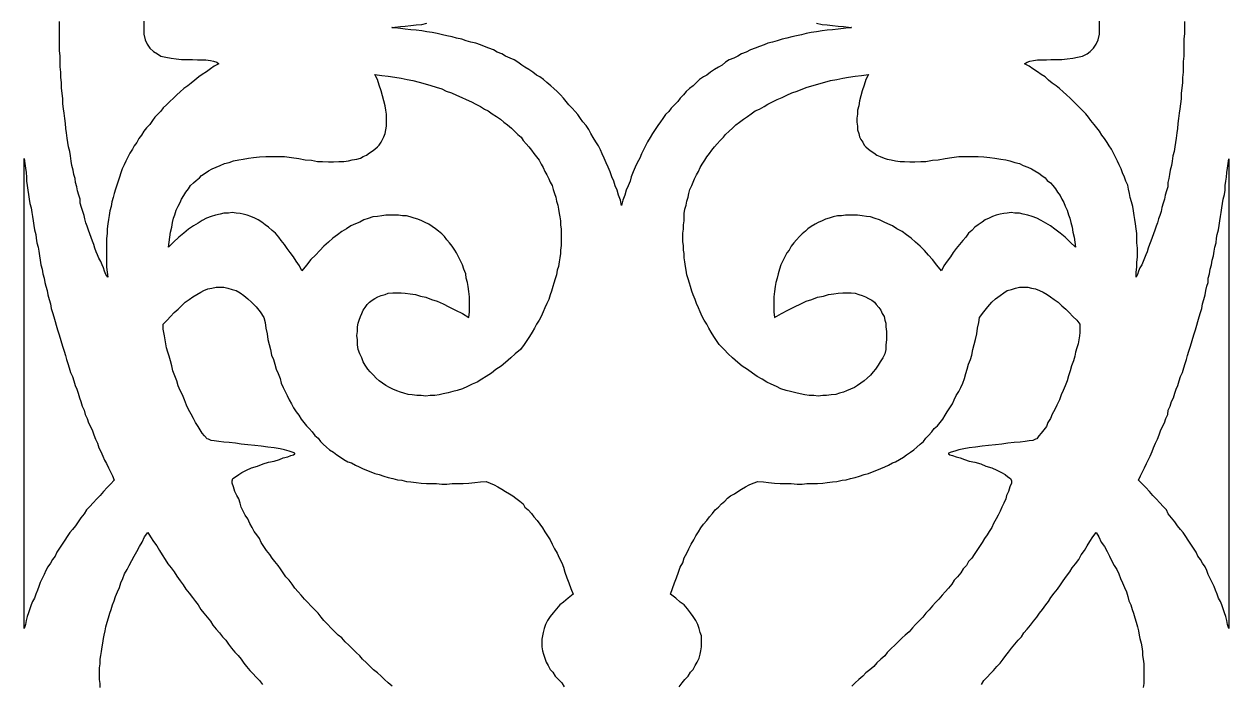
# Model space of a CAD drawing. Extents: x -372 to 372, y -358 to 358.
# Drawn here: x 242.8 to 312.5, y -39 to -0.9 of the extents above; entities that cross this region are included whole.
import ezdxf

# ---------------------------------------------------------------- set-up
doc = ezdxf.new("R2010")
doc.units = 0
doc.layers.add('LAYER_1', color=18, linetype='CONTINUOUS')

msp = doc.modelspace()

# ---------------------------------------------------------------- linework, layer by layer
at = {"layer": 'LAYER_1'}
for points in [[(249.76, -0.713), (249.76, -1.07), (249.76, -1.092), (249.76, -1.114), (249.76, -1.471), (249.835, -1.795), (249.947, -2.055), (250.096, -2.282), (250.319, -2.476), (250.543, -2.606), (250.729, -2.736), (251.027, -2.801), (251.325, -2.866), (251.623, -2.898), (251.922, -2.931), (252.555, -2.931), (252.853, -2.963), (253.338, -2.963), (253.598, -2.995), (253.785, -3.028), (253.971, -3.093), (254.083, -3.19), (253.822, -3.32), (253.598, -3.482), (253.375, -3.644), (253.114, -3.806), (252.928, -3.936), (252.704, -4.131), (252.481, -4.293), (252.294, -4.455), (252.071, -4.617), (251.847, -4.812), (251.661, -4.974), (251.474, -5.168), (251.251, -5.363), (251.065, -5.558), (250.878, -5.72), (250.729, -5.914), (250.58, -6.077), (250.394, -6.271), (250.245, -6.466), (250.096, -6.693), (249.909, -6.887), (249.76, -7.082), (249.611, -7.309), (249.462, -7.504), (249.35, -7.731), (249.201, -7.925), (249.09, -8.12), (248.941, -8.347), (248.829, -8.574), (248.717, -8.801), (248.605, -9.028), (248.493, -9.255), (248.419, -9.482), (248.344, -9.741), (248.27, -9.968), (248.195, -10.195), (248.121, -10.422), (248.046, -10.682), (247.972, -10.909), (247.897, -11.168), (247.86, -11.428), (247.785, -11.687), (247.748, -11.947), (247.711, -12.174), (247.674, -12.433), (247.636, -12.725), (247.636, -12.985), (247.599, -13.277), (247.599, -13.536), (247.599, -13.828), (247.599, -14.087), (247.599, -14.347), (247.599, -14.639), (247.599, -14.931), (247.636, -15.223), (247.674, -15.514), (247.562, -15.352), (247.487, -15.158), (247.413, -14.963), (247.338, -14.801), (247.264, -14.606), (247.152, -14.412), (247.077, -14.217), (247.003, -14.055), (246.928, -13.828), (246.854, -13.633), (246.779, -13.439), (246.705, -13.212), (246.63, -13.017), (246.556, -12.79), (246.481, -12.563), (246.407, -12.368), (246.332, -12.141), (246.295, -11.947), (246.22, -11.72), (246.146, -11.493), (246.071, -11.233), (246.071, -11.006), (245.997, -10.779), (245.922, -10.52), (245.885, -10.293), (245.81, -10.033), (245.773, -9.806), (245.699, -9.579), (245.661, -9.32), (245.587, -9.06), (245.55, -8.801), (245.512, -8.509), (245.475, -8.25), (245.401, -7.99), (245.363, -7.731), (245.326, -7.471), (245.289, -7.179), (245.252, -6.92), (245.214, -6.628), (245.177, -6.336), (245.14, -6.044), (245.102, -5.785), (245.065, -5.493), (245.065, -5.201), (245.028, -4.877), (244.991, -4.585), (244.991, -4.26), (244.953, -3.968), (244.953, -3.676), (244.916, -3.352), (244.916, -3.06), (244.916, -2.736), (244.879, -2.412), (244.879, -2.087), (244.879, -1.763), (244.879, -1.439), (244.879, -1.114), (244.879, -1.092), (244.879, -1.07), (244.879, -0.745)], [(288.626, -0.843), (288.961, -0.907), (289.259, -0.94), (289.557, -0.972), (289.893, -1.005), (290.191, -1.037), (290.489, -1.07), (290.657, -1.086), (290.645, -1.088), (290.657, -1.09), (290.65, -1.092), (290.657, -1.093), (290.645, -1.095), (290.657, -1.097), (290.489, -1.114), (290.191, -1.147), (289.893, -1.179), (289.557, -1.212), (289.259, -1.244), (288.961, -1.276), (288.626, -1.341), (288.328, -1.374), (288.03, -1.439), (287.769, -1.504), (287.471, -1.568), (287.21, -1.633), (286.912, -1.698), (286.651, -1.763), (286.353, -1.86), (286.092, -1.925), (285.831, -1.99), (285.607, -2.087), (285.347, -2.185), (285.086, -2.282), (284.825, -2.379), (284.564, -2.509), (284.303, -2.606), (284.08, -2.736), (283.856, -2.866), (283.595, -2.963), (283.372, -3.093), (283.185, -3.255), (282.962, -3.385), (282.738, -3.514), (282.515, -3.676), (282.291, -3.839), (282.105, -3.936), (281.881, -4.098), (281.695, -4.26), (281.508, -4.455), (281.285, -4.617), (281.099, -4.779), (280.95, -4.974), (280.763, -5.168), (280.614, -5.363), (280.428, -5.558), (280.242, -5.752), (280.092, -5.947), (279.906, -6.109), (279.757, -6.336), (279.608, -6.531), (279.459, -6.758), (279.31, -6.985), (279.161, -7.212), (279.012, -7.439), (278.863, -7.698), (278.751, -7.925), (278.639, -8.152), (278.527, -8.379), (278.416, -8.639), (278.267, -8.898), (278.155, -9.158), (278.043, -9.417), (277.931, -9.709), (277.857, -9.968), (277.745, -10.228), (277.633, -10.487), (277.559, -10.779), (277.447, -11.071), (277.372, -11.363), (277.298, -11.071), (277.186, -10.779), (277.111, -10.487), (277, -10.228), (276.925, -9.968), (276.813, -9.709), (276.702, -9.417), (276.59, -9.158), (276.478, -8.898), (276.366, -8.639), (276.254, -8.379), (276.143, -8.152), (276.031, -7.925), (275.882, -7.698), (275.733, -7.439), (275.584, -7.212), (275.472, -6.985), (275.323, -6.758), (275.136, -6.531), (274.987, -6.336), (274.838, -6.109), (274.689, -5.947), (274.503, -5.752), (274.317, -5.558), (274.168, -5.363), (274.019, -5.168), (273.832, -4.974), (273.646, -4.779), (273.46, -4.617), (273.273, -4.455), (273.05, -4.26), (272.863, -4.098), (272.64, -3.936), (272.454, -3.839), (272.23, -3.676), (272.006, -3.514), (271.783, -3.385), (271.596, -3.255), (271.373, -3.093), (271.149, -2.963), (270.926, -2.866), (270.665, -2.736), (270.441, -2.606), (270.18, -2.509), (269.957, -2.379), (269.696, -2.282), (269.435, -2.185), (269.212, -2.087), (268.951, -1.99), (268.653, -1.925), (268.392, -1.86), (268.131, -1.763), (267.833, -1.698), (267.572, -1.633), (267.274, -1.568), (267.013, -1.504), (266.715, -1.439), (266.417, -1.374), (266.119, -1.341), (265.821, -1.276), (265.485, -1.244), (265.187, -1.212), (264.852, -1.179), (264.591, -1.147), (264.256, -1.114), (264.088, -1.097), (264.1, -1.095), (264.088, -1.093), (264.094, -1.092), (264.088, -1.09), (264.1, -1.088), (264.088, -1.086), (264.256, -1.07), (264.591, -1.037), (264.852, -1.005), (265.187, -0.972), (265.485, -0.94), (265.821, -0.907), (266.119, -0.843)], [(309.903, -0.745), (309.903, -1.07), (309.903, -1.092), (309.903, -1.114), (309.903, -1.439), (309.866, -1.763), (309.866, -2.055), (309.866, -2.412), (309.866, -2.736), (309.828, -3.06), (309.828, -3.352), (309.828, -3.676), (309.791, -3.968), (309.791, -4.26), (309.754, -4.585), (309.717, -4.877), (309.717, -5.201), (309.679, -5.493), (309.642, -5.785), (309.605, -6.044), (309.568, -6.336), (309.53, -6.628), (309.493, -6.92), (309.456, -7.179), (309.418, -7.471), (309.381, -7.731), (309.344, -7.99), (309.307, -8.25), (309.232, -8.509), (309.195, -8.801), (309.158, -9.06), (309.083, -9.32), (309.046, -9.579), (309.009, -9.806), (308.934, -10.033), (308.934, -10.293), (308.86, -10.52), (308.785, -10.779), (308.748, -11.006), (308.673, -11.233), (308.599, -11.493), (308.561, -11.72), (308.487, -11.947), (308.412, -12.141), (308.338, -12.368), (308.263, -12.563), (308.189, -12.79), (308.114, -13.017), (308.04, -13.212), (307.965, -13.439), (307.891, -13.633), (307.816, -13.828), (307.742, -14.055), (307.667, -14.217), (307.593, -14.412), (307.518, -14.606), (307.444, -14.801), (307.332, -14.963), (307.257, -15.158), (307.183, -15.352), (307.108, -15.514), (307.108, -15.223), (307.145, -14.931), (307.145, -14.639), (307.183, -14.347), (307.183, -14.087), (307.183, -13.828), (307.145, -13.536), (307.145, -13.277), (307.145, -12.985), (307.108, -12.725), (307.071, -12.433), (307.034, -12.174), (306.996, -11.947), (306.959, -11.687), (306.922, -11.428), (306.847, -11.168), (306.773, -10.909), (306.736, -10.682), (306.661, -10.422), (306.624, -10.195), (306.512, -9.968), (306.437, -9.741), (306.326, -9.482), (306.251, -9.255), (306.139, -9.028), (306.028, -8.801), (305.916, -8.574), (305.804, -8.347), (305.692, -8.12), (305.543, -7.925), (305.431, -7.731), (305.282, -7.504), (305.133, -7.309), (304.984, -7.082), (304.835, -6.887), (304.686, -6.693), (304.5, -6.466), (304.351, -6.271), (304.202, -6.077), (304.053, -5.914), (303.866, -5.72), (303.68, -5.558), (303.494, -5.363), (303.307, -5.168), (303.084, -4.974), (302.897, -4.812), (302.674, -4.617), (302.488, -4.455), (302.264, -4.293), (302.04, -4.131), (301.854, -3.936), (301.631, -3.806), (301.407, -3.644), (301.146, -3.482), (300.923, -3.32), (300.662, -3.19), (300.811, -3.093), (300.96, -3.028), (301.183, -2.995), (301.407, -2.963), (301.929, -2.963), (302.189, -2.931), (302.823, -2.931), (303.121, -2.898), (303.456, -2.866), (303.717, -2.801), (304.015, -2.736), (304.276, -2.606), (304.463, -2.476), (304.649, -2.282), (304.798, -2.055), (304.91, -1.795), (304.984, -1.471), (304.984, -1.114), (304.984, -1.092), (304.984, -1.07), (304.984, -0.713)], [(264.107, -39.147), (263.883, -38.952), (263.659, -38.758), (263.473, -38.563), (263.25, -38.369), (263.026, -38.206), (262.84, -38.012), (262.616, -37.785), (262.393, -37.59), (262.243, -37.396), (262.02, -37.201), (261.796, -36.974), (261.61, -36.779), (261.386, -36.585), (261.2, -36.358), (260.977, -36.196), (260.79, -36.001), (260.567, -35.774), (260.38, -35.579), (260.157, -35.352), (260.008, -35.158), (259.821, -34.931), (259.635, -34.736), (259.411, -34.509), (259.225, -34.315), (259.039, -34.12), (258.853, -33.893), (258.666, -33.698), (258.48, -33.471), (258.331, -33.244), (258.145, -33.017), (257.958, -32.823), (257.809, -32.596), (257.66, -32.369), (257.511, -32.174), (257.325, -31.947), (257.176, -31.752), (257.027, -31.525), (256.84, -31.298), (256.691, -31.071), (256.542, -30.844), (256.43, -30.617), (256.281, -30.39), (256.132, -30.196), (256.021, -29.969), (255.871, -29.742), (255.76, -29.482), (255.611, -29.255), (255.499, -29.028), (255.387, -28.801), (255.313, -28.574), (255.238, -28.315), (255.126, -28.12), (255.014, -27.893), (254.94, -27.633), (254.865, -27.406), (254.865, -27.277), (254.903, -27.147), (255.052, -27.05), (255.238, -26.92), (255.424, -26.79), (255.685, -26.66), (255.983, -26.531), (256.319, -26.433), (256.654, -26.304), (256.952, -26.206), (257.287, -26.142), (257.586, -26.044), (257.809, -25.947), (258.07, -25.882), (258.256, -25.817), (258.405, -25.785), (258.48, -25.72), (258.48, -25.687), (258.331, -25.623), (258.145, -25.558), (257.884, -25.493), (257.623, -25.428), (257.287, -25.363), (256.915, -25.331), (256.542, -25.266), (256.17, -25.233), (255.76, -25.201), (255.387, -25.169), (255.052, -25.104), (254.679, -25.071), (254.381, -25.039), (254.083, -25.006), (253.822, -24.974), (253.636, -24.942), (253.487, -24.877), (253.412, -24.844), (253.263, -24.682), (253.114, -24.52), (253.002, -24.325), (252.89, -24.131), (252.741, -23.904), (252.63, -23.677), (252.481, -23.417), (252.331, -23.158), (252.22, -22.898), (252.108, -22.606), (251.996, -22.314), (251.847, -22.055), (251.735, -21.796), (251.661, -21.504), (251.549, -21.212), (251.437, -20.92), (251.363, -20.628), (251.288, -20.336), (251.214, -20.077), (251.139, -19.85), (251.065, -19.59), (251.027, -19.363), (250.99, -19.136), (250.953, -18.909), (250.915, -18.714), (250.878, -18.52), (250.878, -18.358), (250.878, -18.228), (251.102, -18.001), (251.288, -17.774), (251.512, -17.547), (251.735, -17.352), (251.922, -17.158), (252.145, -16.963), (252.369, -16.801), (252.592, -16.639), (252.816, -16.509), (253.039, -16.379), (253.226, -16.282), (253.449, -16.185), (253.673, -16.152), (253.934, -16.087), (254.381, -16.087), (254.605, -16.152), (254.865, -16.217), (255.089, -16.282), (255.313, -16.412), (255.536, -16.574), (255.76, -16.768), (255.983, -16.963), (256.244, -17.223), (256.468, -17.514), (256.691, -17.839), (256.766, -18.131), (256.803, -18.455), (256.878, -18.779), (256.915, -19.104), (256.989, -19.396), (257.064, -19.687), (257.138, -20.012), (257.25, -20.271), (257.325, -20.531), (257.399, -20.823), (257.511, -21.082), (257.623, -21.374), (257.697, -21.633), (257.809, -21.893), (257.921, -22.12), (258.033, -22.347), (258.145, -22.606), (258.294, -22.833), (258.405, -23.06), (258.554, -23.287), (258.703, -23.482), (258.853, -23.709), (259.002, -23.904), (259.151, -24.098), (259.3, -24.26), (259.486, -24.455), (259.635, -24.65), (259.821, -24.812), (259.97, -25.006), (260.119, -25.169), (260.306, -25.331), (260.492, -25.493), (260.716, -25.623), (260.902, -25.785), (261.126, -25.915), (261.312, -26.044), (261.535, -26.174), (261.759, -26.239), (261.983, -26.369), (262.206, -26.466), (262.393, -26.563), (262.616, -26.66), (262.877, -26.758), (263.101, -26.855), (263.361, -26.92), (263.622, -27.017), (263.883, -27.082), (264.144, -27.147), (264.405, -27.212), (264.666, -27.244), (264.926, -27.309), (265.187, -27.342), (265.485, -27.374), (265.783, -27.406), (266.082, -27.439), (266.678, -27.439), (266.976, -27.471), (267.274, -27.471), (267.572, -27.439), (268.206, -27.439), (268.541, -27.406), (268.876, -27.374), (269.212, -27.342), (269.547, -27.309), (269.771, -27.406), (269.994, -27.504), (270.218, -27.633), (270.441, -27.763), (270.665, -27.893), (270.888, -28.023), (271.075, -28.152), (271.261, -28.282), (271.485, -28.444), (271.671, -28.606), (271.783, -28.801), (271.969, -28.963), (272.155, -29.158), (272.304, -29.352), (272.491, -29.579), (272.64, -29.774), (272.789, -30.001), (272.938, -30.228), (273.087, -30.455), (273.236, -30.682), (273.348, -30.942), (273.497, -31.201), (273.646, -31.46), (273.758, -31.72), (273.907, -32.012), (274.019, -32.271), (274.093, -32.563), (274.205, -32.888), (274.317, -33.179), (274.428, -33.504), (274.578, -33.828), (274.279, -34.055), (274.019, -34.282), (273.795, -34.444), (273.609, -34.671), (273.422, -34.898), (273.236, -35.125), (273.087, -35.352), (272.975, -35.579), (272.901, -35.806), (272.826, -36.033), (272.789, -36.228), (272.752, -36.423), (272.752, -36.65), (272.752, -36.877), (272.789, -37.104), (272.863, -37.298), (272.938, -37.525), (273.012, -37.752), (273.124, -37.947), (273.236, -38.174), (273.385, -38.336), (273.534, -38.563), (273.72, -38.758), (273.907, -38.952), (274.056, -39.179)], [(280.689, -39.179), (280.875, -38.952), (281.024, -38.758), (281.21, -38.563), (281.359, -38.336), (281.508, -38.174), (281.62, -37.947), (281.732, -37.752), (281.844, -37.525), (281.918, -37.298), (281.956, -37.104), (281.993, -36.877), (281.993, -36.65), (281.993, -36.423), (281.993, -36.228), (281.918, -36.033), (281.844, -35.806), (281.769, -35.579), (281.658, -35.352), (281.508, -35.125), (281.359, -34.898), (281.173, -34.671), (280.987, -34.444), (280.763, -34.282), (280.502, -34.055), (280.204, -33.828), (280.316, -33.504), (280.428, -33.179), (280.54, -32.888), (280.651, -32.563), (280.763, -32.271), (280.912, -32.012), (280.987, -31.72), (281.136, -31.46), (281.248, -31.201), (281.397, -30.942), (281.546, -30.682), (281.658, -30.455), (281.807, -30.228), (281.956, -30.001), (282.105, -29.774), (282.291, -29.579), (282.44, -29.352), (282.626, -29.158), (282.775, -28.963), (282.962, -28.801), (283.148, -28.606), (283.334, -28.444), (283.483, -28.282), (283.67, -28.152), (283.893, -28.023), (284.08, -27.893), (284.303, -27.763), (284.527, -27.633), (284.75, -27.504), (284.974, -27.406), (285.235, -27.309), (285.57, -27.342), (285.868, -27.374), (286.204, -27.406), (286.539, -27.439), (287.172, -27.439), (287.508, -27.471), (287.806, -27.471), (288.067, -27.439), (288.7, -27.439), (288.998, -27.406), (289.259, -27.374), (289.557, -27.342), (289.818, -27.309), (290.116, -27.244), (290.34, -27.212), (290.601, -27.147), (290.861, -27.082), (291.122, -27.017), (291.383, -26.92), (291.644, -26.855), (291.868, -26.758), (292.128, -26.66), (292.352, -26.563), (292.576, -26.466), (292.799, -26.369), (293.023, -26.239), (293.209, -26.174), (293.433, -26.044), (293.656, -25.915), (293.843, -25.785), (294.066, -25.623), (294.252, -25.493), (294.439, -25.331), (294.625, -25.169), (294.811, -25.006), (294.96, -24.812), (295.109, -24.65), (295.296, -24.455), (295.445, -24.26), (295.631, -24.098), (295.78, -23.904), (295.929, -23.709), (296.078, -23.482), (296.19, -23.287), (296.339, -23.06), (296.488, -22.833), (296.6, -22.606), (296.712, -22.347), (296.861, -22.12), (296.973, -21.893), (297.084, -21.633), (297.196, -21.374), (297.271, -21.082), (297.345, -20.823), (297.42, -20.531), (297.532, -20.271), (297.606, -20.012), (297.681, -19.687), (297.755, -19.396), (297.83, -19.104), (297.904, -18.779), (297.941, -18.455), (298.016, -18.131), (298.053, -17.839), (298.314, -17.514), (298.538, -17.223), (298.761, -16.963), (298.985, -16.768), (299.246, -16.574), (299.469, -16.412), (299.656, -16.282), (299.916, -16.217), (300.14, -16.152), (300.364, -16.087), (300.848, -16.087), (301.072, -16.152), (301.295, -16.185), (301.519, -16.282), (301.742, -16.379), (301.966, -16.509), (302.152, -16.639), (302.376, -16.801), (302.599, -16.963), (302.823, -17.158), (303.047, -17.352), (303.233, -17.547), (303.456, -17.774), (303.68, -18.001), (303.866, -18.228), (303.866, -18.358), (303.866, -18.52), (303.866, -18.714), (303.829, -18.909), (303.792, -19.136), (303.755, -19.363), (303.68, -19.59), (303.605, -19.85), (303.568, -20.077), (303.494, -20.336), (303.382, -20.628), (303.307, -20.92), (303.196, -21.212), (303.121, -21.504), (303.009, -21.796), (302.897, -22.055), (302.786, -22.314), (302.674, -22.606), (302.525, -22.898), (302.413, -23.158), (302.264, -23.417), (302.152, -23.677), (302.003, -23.904), (301.929, -24.131), (301.78, -24.325), (301.631, -24.52), (301.481, -24.682), (301.37, -24.844), (301.295, -24.877), (301.146, -24.942), (300.923, -24.974), (300.699, -25.006), (300.401, -25.039), (300.065, -25.071), (299.693, -25.104), (299.357, -25.169), (298.985, -25.201), (298.575, -25.233), (298.202, -25.266), (297.83, -25.331), (297.457, -25.363), (297.159, -25.428), (296.861, -25.493), (296.637, -25.558), (296.414, -25.623), (296.265, -25.687), (296.265, -25.72), (296.339, -25.785), (296.488, -25.817), (296.712, -25.882), (296.935, -25.947), (297.196, -26.044), (297.457, -26.142), (297.792, -26.206), (298.128, -26.304), (298.426, -26.433), (298.761, -26.531), (299.059, -26.66), (299.32, -26.79), (299.544, -26.92), (299.693, -27.05), (299.842, -27.147), (299.916, -27.277), (299.916, -27.406), (299.805, -27.633), (299.73, -27.893), (299.618, -28.12), (299.581, -28.315), (299.469, -28.574), (299.357, -28.801), (299.246, -29.028), (299.134, -29.255), (299.022, -29.482), (298.873, -29.742), (298.761, -29.969), (298.612, -30.196), (298.5, -30.39), (298.351, -30.617), (298.202, -30.844), (298.053, -31.071), (297.904, -31.298), (297.755, -31.525), (297.606, -31.752), (297.42, -31.947), (297.308, -32.174), (297.122, -32.369), (296.973, -32.596), (296.786, -32.823), (296.6, -33.017), (296.451, -33.244), (296.265, -33.471), (296.078, -33.698), (295.892, -33.893), (295.706, -34.12), (295.519, -34.315), (295.333, -34.509), (295.147, -34.736), (294.96, -34.931), (294.774, -35.158), (294.588, -35.352), (294.364, -35.579), (294.178, -35.774), (293.992, -36.001), (293.768, -36.196), (293.582, -36.358), (293.358, -36.585), (293.172, -36.779), (292.948, -36.974), (292.725, -37.201), (292.576, -37.396), (292.352, -37.59), (292.128, -37.785), (291.942, -38.012), (291.719, -38.206), (291.495, -38.369), (291.309, -38.563), (291.085, -38.758), (290.861, -38.952), (290.675, -39.147)], [(247.226, -39.212), (247.226, -38.985), (247.189, -38.758), (247.189, -38.531), (247.189, -38.304), (247.189, -38.077), (247.226, -37.85), (247.226, -37.59), (247.264, -37.363), (247.301, -37.136), (247.338, -36.877), (247.376, -36.65), (247.413, -36.39), (247.45, -36.196), (247.525, -35.936), (247.562, -35.709), (247.636, -35.45), (247.711, -35.19), (247.785, -34.931), (247.86, -34.704), (247.934, -34.444), (248.046, -34.217), (248.121, -33.958), (248.233, -33.698), (248.344, -33.439), (248.419, -33.179), (248.531, -32.92), (248.642, -32.66), (248.792, -32.401), (248.903, -32.174), (249.052, -31.882), (249.201, -31.623), (249.35, -31.363), (249.5, -31.071), (249.649, -30.812), (249.798, -30.52), (249.984, -30.26), (250.133, -30.52), (250.319, -30.779), (250.506, -31.039), (250.655, -31.298), (250.804, -31.558), (250.99, -31.817), (251.139, -32.077), (251.325, -32.304), (251.512, -32.531), (251.661, -32.79), (251.847, -33.05), (252.033, -33.277), (252.182, -33.536), (252.369, -33.763), (252.555, -34.023), (252.741, -34.25), (252.89, -34.444), (253.039, -34.704), (253.226, -34.931), (253.412, -35.158), (253.598, -35.385), (253.747, -35.612), (253.934, -35.839), (254.12, -36.066), (254.306, -36.293), (254.493, -36.488), (254.642, -36.715), (254.828, -36.942), (255.014, -37.169), (255.201, -37.363), (255.387, -37.59), (255.536, -37.817), (255.685, -38.012), (255.871, -38.239), (256.058, -38.401), (256.244, -38.628), (256.43, -38.823), (256.617, -39.05)], [(298.165, -39.05), (298.314, -38.823), (298.5, -38.628), (298.687, -38.401), (298.873, -38.239), (299.059, -38.012), (299.246, -37.817), (299.432, -37.59), (299.581, -37.363), (299.73, -37.169), (299.916, -36.942), (300.103, -36.715), (300.289, -36.488), (300.475, -36.293), (300.624, -36.066), (300.811, -35.839), (300.997, -35.612), (301.183, -35.385), (301.37, -35.158), (301.519, -34.931), (301.705, -34.704), (301.891, -34.444), (302.04, -34.25), (302.189, -34.023), (302.376, -33.763), (302.562, -33.536), (302.748, -33.277), (302.897, -33.05), (303.084, -32.79), (303.27, -32.531), (303.419, -32.304), (303.605, -32.077), (303.792, -31.817), (303.941, -31.558), (304.127, -31.298), (304.276, -31.039), (304.425, -30.779), (304.612, -30.52), (304.798, -30.26), (304.947, -30.52), (305.096, -30.812), (305.282, -31.071), (305.431, -31.363), (305.58, -31.623), (305.692, -31.882), (305.841, -32.174), (305.99, -32.401), (306.102, -32.66), (306.214, -32.92), (306.326, -33.179), (306.437, -33.439), (306.549, -33.698), (306.624, -33.958), (306.698, -34.217), (306.81, -34.444), (306.885, -34.704), (306.959, -34.931), (307.034, -35.19), (307.108, -35.45), (307.183, -35.709), (307.257, -35.936), (307.295, -36.196), (307.332, -36.39), (307.406, -36.65), (307.444, -36.877), (307.481, -37.136), (307.481, -37.363), (307.518, -37.59), (307.555, -37.85), (307.555, -38.077), (307.555, -38.304), (307.555, -38.531), (307.555, -38.758), (307.555, -38.985), (307.518, -39.212)]]:
    msp.add_lwpolyline(points, dxfattribs=at)
for points in [[(263.51, -3.86), (263.883, -3.893), (264.256, -3.958), (264.628, -4.022), (264.964, -4.087), (265.299, -4.152), (265.672, -4.249), (266.007, -4.347), (266.342, -4.444), (266.641, -4.541), (266.976, -4.639), (267.237, -4.768), (267.535, -4.866), (267.833, -4.995), (268.131, -5.125), (268.392, -5.255), (268.69, -5.385), (268.951, -5.514), (269.212, -5.644), (269.435, -5.806), (269.659, -5.904), (269.882, -6.066), (270.143, -6.228), (270.367, -6.39), (270.553, -6.552), (270.777, -6.714), (271, -6.909), (271.187, -7.071), (271.373, -7.266), (271.559, -7.428), (271.671, -7.622), (271.857, -7.817), (272.006, -7.979), (272.155, -8.174), (272.304, -8.368), (272.454, -8.563), (272.603, -8.758), (272.714, -8.985), (272.826, -9.179), (272.938, -9.406), (273.05, -9.601), (273.162, -9.828), (273.236, -10.023), (273.348, -10.217), (273.422, -10.444), (273.497, -10.671), (273.571, -10.898), (273.609, -11.125), (273.683, -11.352), (273.72, -11.579), (273.758, -11.839), (273.795, -12.033), (273.832, -12.26), (273.832, -12.487), (273.87, -12.747), (273.87, -12.974), (273.87, -13.201), (273.87, -13.46), (273.87, -13.687), (273.832, -13.947), (273.832, -14.141), (273.795, -14.401), (273.758, -14.628), (273.72, -14.887), (273.646, -15.114), (273.609, -15.374), (273.534, -15.601), (273.46, -15.86), (273.385, -16.055), (273.311, -16.314), (273.236, -16.541), (273.162, -16.801), (273.05, -17.028), (272.938, -17.287), (272.826, -17.514), (272.714, -17.774), (272.603, -18.001), (272.454, -18.228), (272.342, -18.455), (272.193, -18.682), (272.044, -18.941), (271.895, -19.169), (271.746, -19.396), (271.522, -19.687), (271.224, -19.947), (270.963, -20.174), (270.665, -20.433), (270.404, -20.66), (270.106, -20.855), (269.845, -21.05), (269.547, -21.244), (269.286, -21.406), (269.025, -21.569), (268.727, -21.698), (268.466, -21.828), (268.168, -21.958), (267.87, -22.055), (267.609, -22.12), (267.349, -22.185), (267.05, -22.25), (266.827, -22.314), (266.566, -22.347), (266.305, -22.347), (266.044, -22.379), (265.783, -22.347), (265.523, -22.347), (265.262, -22.314), (265.038, -22.282), (264.777, -22.217), (264.591, -22.152), (264.367, -22.087), (264.144, -21.99), (263.958, -21.893), (263.734, -21.763), (263.548, -21.633), (263.361, -21.504), (263.175, -21.342), (263.026, -21.179), (262.84, -20.985), (262.691, -20.823), (262.542, -20.596), (262.43, -20.401), (262.355, -20.174), (262.243, -19.947), (262.132, -19.687), (262.094, -19.428), (262.094, -19.136), (262.057, -18.877), (262.094, -18.65), (262.094, -18.39), (262.132, -18.163), (262.206, -18.001), (262.281, -17.774), (262.355, -17.612), (262.43, -17.417), (262.542, -17.255), (262.653, -17.093), (262.802, -16.963), (262.951, -16.833), (263.101, -16.736), (263.287, -16.639), (263.473, -16.574), (263.697, -16.509), (263.883, -16.444), (264.144, -16.412), (264.628, -16.412), (264.852, -16.444), (265.15, -16.477), (265.448, -16.509), (265.746, -16.606), (266.044, -16.671), (266.38, -16.801), (266.715, -16.898), (267.05, -17.06), (267.386, -17.223), (267.758, -17.417), (268.168, -17.612), (268.541, -17.839), (268.578, -17.514), (268.578, -17.223), (268.578, -16.931), (268.578, -16.639), (268.541, -16.347), (268.504, -16.055), (268.466, -15.828), (268.392, -15.568), (268.355, -15.309), (268.243, -15.05), (268.168, -14.79), (268.057, -14.563), (267.945, -14.336), (267.833, -14.109), (267.721, -13.947), (267.572, -13.72), (267.423, -13.525), (267.274, -13.363), (267.125, -13.168), (266.976, -13.006), (266.79, -12.844), (266.603, -12.714), (266.417, -12.585), (266.231, -12.455), (266.007, -12.358), (265.821, -12.26), (265.597, -12.163), (265.374, -12.098), (265.15, -12.033), (264.926, -11.968), (264.703, -11.968), (264.479, -11.936), (263.734, -11.936), (263.51, -11.968), (263.25, -12.001), (262.989, -12.033), (262.728, -12.131), (262.467, -12.195), (262.243, -12.325), (261.983, -12.423), (261.722, -12.552), (261.461, -12.714), (261.2, -12.877), (260.939, -13.071), (260.678, -13.266), (260.418, -13.493), (260.157, -13.72), (259.933, -13.979), (259.672, -14.239), (259.411, -14.498), (259.151, -14.823), (258.89, -15.147), (258.741, -14.855), (258.554, -14.596), (258.405, -14.336), (258.219, -14.077), (258.033, -13.85), (257.884, -13.623), (257.697, -13.396), (257.548, -13.201), (257.362, -12.974), (257.176, -12.812), (256.952, -12.617), (256.766, -12.487), (256.579, -12.325), (256.356, -12.195), (256.17, -12.098), (255.946, -12.001), (255.722, -11.936), (255.499, -11.871), (255.313, -11.839), (255.089, -11.806), (254.865, -11.774), (254.642, -11.806), (254.381, -11.806), (254.157, -11.871), (253.897, -11.936), (253.636, -12.001), (253.375, -12.098), (253.114, -12.228), (252.89, -12.39), (252.63, -12.552), (252.331, -12.747), (252.071, -12.974), (251.773, -13.201), (251.474, -13.493), (251.176, -13.785), (251.214, -13.493), (251.251, -13.201), (251.288, -12.909), (251.363, -12.617), (251.4, -12.358), (251.474, -12.098), (251.549, -11.904), (251.623, -11.644), (251.735, -11.417), (251.847, -11.19), (251.922, -10.995), (252.071, -10.801), (252.182, -10.606), (252.331, -10.412), (252.443, -10.217), (252.63, -10.055), (252.779, -9.925), (252.965, -9.763), (253.077, -9.633), (253.3, -9.504), (253.487, -9.374), (253.71, -9.244), (253.934, -9.147), (254.157, -9.05), (254.418, -8.952), (254.679, -8.887), (254.94, -8.79), (255.238, -8.725), (255.499, -8.693), (255.797, -8.628), (256.095, -8.595), (256.43, -8.563), (256.803, -8.531), (257.884, -8.531), (258.294, -8.595), (258.703, -8.66), (259.076, -8.725), (259.449, -8.758), (259.784, -8.823), (260.082, -8.823), (260.418, -8.855), (260.716, -8.855), (261.014, -8.823), (261.312, -8.823), (261.573, -8.79), (261.796, -8.725), (262.057, -8.693), (262.281, -8.628), (262.43, -8.531), (262.616, -8.466), (262.802, -8.336), (262.951, -8.239), (263.101, -8.109), (263.25, -7.979), (263.361, -7.882), (263.473, -7.72), (263.548, -7.558), (263.622, -7.395), (263.697, -7.201), (263.734, -7.006), (263.771, -6.779), (263.771, -6.552), (263.771, -6.325), (263.771, -6.098), (263.734, -5.871), (263.697, -5.612), (263.622, -5.32), (263.548, -5.028), (263.473, -4.736), (263.361, -4.412), (263.25, -4.087), (263.101, -3.795)], [(291.495, -4.087), (291.383, -4.412), (291.271, -4.736), (291.197, -5.028), (291.122, -5.32), (291.085, -5.612), (291.011, -5.871), (291.011, -6.098), (290.973, -6.325), (290.973, -6.552), (291.011, -6.779), (291.011, -7.006), (291.085, -7.201), (291.122, -7.395), (291.197, -7.558), (291.309, -7.72), (291.383, -7.882), (291.495, -7.979), (291.644, -8.109), (291.793, -8.239), (291.942, -8.336), (292.128, -8.466), (292.315, -8.531), (292.538, -8.628), (292.725, -8.693), (292.948, -8.725), (293.209, -8.79), (293.47, -8.823), (293.731, -8.823), (294.029, -8.855), (294.327, -8.855), (294.662, -8.823), (294.96, -8.823), (295.333, -8.758), (295.668, -8.725), (296.078, -8.66), (296.451, -8.595), (296.861, -8.531), (297.979, -8.531), (298.314, -8.563), (298.649, -8.595), (298.948, -8.628), (299.283, -8.693), (299.581, -8.725), (299.805, -8.79), (300.103, -8.887), (300.364, -8.952), (300.587, -9.05), (300.848, -9.147), (301.072, -9.244), (301.258, -9.374), (301.481, -9.504), (301.668, -9.633), (301.854, -9.763), (301.966, -9.925), (302.152, -10.055), (302.301, -10.217), (302.45, -10.412), (302.562, -10.606), (302.711, -10.801), (302.823, -10.995), (302.935, -11.19), (303.009, -11.417), (303.121, -11.644), (303.196, -11.904), (303.27, -12.098), (303.345, -12.358), (303.419, -12.617), (303.456, -12.909), (303.531, -13.201), (303.568, -13.493), (303.605, -13.785), (303.307, -13.493), (303.009, -13.201), (302.711, -12.974), (302.413, -12.747), (302.152, -12.552), (301.891, -12.39), (301.631, -12.228), (301.37, -12.098), (301.109, -12.001), (300.848, -11.936), (300.587, -11.871), (300.364, -11.806), (300.103, -11.806), (299.879, -11.774), (299.656, -11.806), (299.469, -11.839), (299.246, -11.871), (299.022, -11.936), (298.799, -12.001), (298.612, -12.098), (298.389, -12.195), (298.202, -12.325), (297.979, -12.487), (297.792, -12.617), (297.606, -12.812), (297.42, -12.974), (297.271, -13.201), (297.084, -13.396), (296.898, -13.623), (296.712, -13.85), (296.525, -14.077), (296.376, -14.336), (296.19, -14.596), (296.004, -14.855), (295.855, -15.147), (295.594, -14.823), (295.333, -14.498), (295.109, -14.239), (294.886, -13.979), (294.625, -13.72), (294.364, -13.493), (294.103, -13.266), (293.843, -13.071), (293.582, -12.877), (293.284, -12.714), (293.023, -12.552), (292.762, -12.423), (292.538, -12.325), (292.277, -12.195), (292.017, -12.131), (291.756, -12.033), (291.532, -12.001), (291.271, -11.968), (291.011, -11.936), (290.303, -11.936), (290.079, -11.968), (289.855, -11.968), (289.595, -12.033), (289.371, -12.098), (289.147, -12.163), (288.961, -12.26), (288.738, -12.358), (288.551, -12.455), (288.328, -12.585), (288.141, -12.714), (287.992, -12.844), (287.806, -13.006), (287.657, -13.168), (287.471, -13.363), (287.322, -13.525), (287.172, -13.72), (287.061, -13.947), (286.912, -14.109), (286.8, -14.336), (286.688, -14.563), (286.576, -14.79), (286.502, -15.05), (286.427, -15.309), (286.353, -15.568), (286.278, -15.828), (286.241, -16.055), (286.204, -16.347), (286.166, -16.639), (286.166, -16.931), (286.166, -17.223), (286.166, -17.514), (286.204, -17.839), (286.614, -17.612), (286.986, -17.417), (287.359, -17.223), (287.731, -17.06), (288.03, -16.898), (288.365, -16.801), (288.7, -16.671), (289.036, -16.606), (289.334, -16.509), (289.632, -16.477), (289.893, -16.444), (290.153, -16.412), (290.638, -16.412), (290.861, -16.444), (291.085, -16.509), (291.271, -16.574), (291.458, -16.639), (291.644, -16.736), (291.83, -16.833), (291.979, -16.963), (292.091, -17.093), (292.24, -17.255), (292.352, -17.417), (292.427, -17.612), (292.538, -17.774), (292.576, -18.001), (292.65, -18.163), (292.65, -18.39), (292.687, -18.65), (292.687, -18.877), (292.687, -19.136), (292.65, -19.428), (292.65, -19.687), (292.576, -19.947), (292.464, -20.174), (292.315, -20.401), (292.203, -20.596), (292.054, -20.823), (291.905, -20.985), (291.756, -21.179), (291.569, -21.342), (291.383, -21.504), (291.197, -21.633), (291.011, -21.763), (290.824, -21.893), (290.601, -21.99), (290.377, -22.087), (290.191, -22.152), (289.967, -22.217), (289.744, -22.282), (289.483, -22.314), (289.222, -22.347), (288.998, -22.347), (288.738, -22.379), (288.477, -22.347), (288.216, -22.347), (287.955, -22.314), (287.694, -22.25), (287.433, -22.185), (287.135, -22.12), (286.874, -22.055), (286.576, -21.958), (286.315, -21.828), (286.017, -21.698), (285.756, -21.569), (285.496, -21.406), (285.198, -21.244), (284.937, -21.05), (284.639, -20.855), (284.34, -20.66), (284.08, -20.433), (283.782, -20.174), (283.521, -19.947), (283.297, -19.687), (282.999, -19.396), (282.85, -19.169), (282.701, -18.941), (282.552, -18.682), (282.403, -18.455), (282.291, -18.228), (282.142, -18.001), (282.03, -17.774), (281.918, -17.514), (281.807, -17.287), (281.695, -17.028), (281.62, -16.801), (281.508, -16.541), (281.434, -16.314), (281.359, -16.055), (281.285, -15.86), (281.21, -15.601), (281.136, -15.374), (281.099, -15.114), (281.061, -14.887), (281.024, -14.628), (280.987, -14.401), (280.987, -14.141), (280.95, -13.947), (280.95, -13.687), (280.912, -13.46), (280.912, -13.201), (280.912, -12.974), (280.95, -12.747), (280.95, -12.487), (280.987, -12.26), (280.987, -12.033), (280.987, -11.839), (281.024, -11.579), (281.099, -11.352), (281.136, -11.125), (281.21, -10.898), (281.248, -10.671), (281.322, -10.444), (281.434, -10.217), (281.508, -10.023), (281.583, -9.828), (281.695, -9.601), (281.807, -9.406), (281.918, -9.179), (282.03, -8.985), (282.179, -8.758), (282.291, -8.563), (282.44, -8.368), (282.589, -8.174), (282.738, -7.979), (282.887, -7.817), (283.074, -7.622), (283.26, -7.428), (283.372, -7.266), (283.595, -7.071), (283.782, -6.909), (283.968, -6.714), (284.191, -6.552), (284.415, -6.39), (284.639, -6.228), (284.862, -6.066), (285.086, -5.904), (285.347, -5.806), (285.607, -5.644), (285.831, -5.514), (286.092, -5.385), (286.353, -5.255), (286.651, -5.125), (286.912, -4.995), (287.21, -4.866), (287.508, -4.768), (287.843, -4.639), (288.104, -4.541), (288.439, -4.444), (288.775, -4.347), (289.11, -4.249), (289.445, -4.152), (289.818, -4.087), (290.153, -4.022), (290.489, -3.958), (290.861, -3.893), (291.234, -3.86), (291.644, -3.795)], [(242.867, -8.952), (242.904, -9.212), (242.941, -9.471), (242.978, -9.731), (242.978, -9.958), (243.016, -10.217), (243.053, -10.477), (243.09, -10.736), (243.128, -10.995), (243.165, -11.255), (243.239, -11.514), (243.277, -11.774), (243.314, -12.001), (243.351, -12.26), (243.388, -12.52), (243.426, -12.779), (243.5, -13.039), (243.537, -13.266), (243.575, -13.525), (243.649, -13.785), (243.686, -14.012), (243.724, -14.271), (243.761, -14.531), (243.798, -14.79), (243.873, -15.05), (243.91, -15.309), (243.985, -15.568), (244.022, -15.828), (244.096, -16.023), (244.171, -16.282), (244.208, -16.541), (244.283, -16.801), (244.357, -17.06), (244.394, -17.32), (244.469, -17.547), (244.544, -17.806), (244.618, -18.066), (244.693, -18.293), (244.767, -18.552), (244.842, -18.779), (244.916, -19.039), (244.991, -19.298), (245.065, -19.558), (245.14, -19.785), (245.214, -20.044), (245.289, -20.271), (245.363, -20.498), (245.438, -20.758), (245.512, -21.017), (245.624, -21.244), (245.699, -21.504), (245.773, -21.763), (245.885, -21.99), (245.96, -22.217), (246.034, -22.477), (246.109, -22.704), (246.183, -22.963), (246.295, -23.19), (246.369, -23.45), (246.481, -23.677), (246.556, -23.936), (246.668, -24.131), (246.779, -24.39), (246.854, -24.617), (246.966, -24.877), (247.077, -25.104), (247.152, -25.363), (247.264, -25.59), (247.376, -25.85), (247.487, -26.077), (247.599, -26.271), (247.711, -26.531), (247.823, -26.758), (247.934, -26.985), (248.046, -27.244), (247.823, -27.471), (247.636, -27.666), (247.413, -27.893), (247.226, -28.12), (247.04, -28.315), (246.817, -28.542), (246.63, -28.769), (246.444, -28.963), (246.295, -29.19), (246.109, -29.417), (245.96, -29.644), (245.81, -29.871), (245.624, -30.098), (245.475, -30.26), (245.326, -30.488), (245.177, -30.715), (245.028, -30.942), (244.879, -31.169), (244.73, -31.396), (244.618, -31.623), (244.469, -31.817), (244.357, -32.044), (244.208, -32.239), (244.096, -32.466), (243.985, -32.693), (243.873, -32.92), (243.761, -33.147), (243.686, -33.374), (243.612, -33.601), (243.5, -33.828), (243.426, -34.055), (243.314, -34.25), (243.239, -34.444), (243.165, -34.671), (243.09, -34.898), (243.016, -35.125), (242.941, -35.352), (242.904, -35.579), (242.83, -35.806), (242.83, -8.66)], [(312.474, -35.806), (312.4, -35.579), (312.362, -35.352), (312.288, -35.125), (312.213, -34.898), (312.139, -34.671), (312.064, -34.444), (311.99, -34.25), (311.878, -34.055), (311.803, -33.828), (311.692, -33.601), (311.617, -33.374), (311.505, -33.147), (311.393, -32.92), (311.282, -32.693), (311.207, -32.466), (311.095, -32.239), (310.946, -32.044), (310.834, -31.817), (310.685, -31.623), (310.574, -31.396), (310.425, -31.169), (310.276, -30.942), (310.126, -30.715), (309.977, -30.488), (309.828, -30.26), (309.679, -30.098), (309.493, -29.871), (309.344, -29.644), (309.158, -29.417), (308.971, -29.19), (308.86, -28.963), (308.673, -28.769), (308.487, -28.542), (308.263, -28.315), (308.077, -28.12), (307.891, -27.893), (307.667, -27.666), (307.481, -27.471), (307.257, -27.244), (307.369, -26.985), (307.481, -26.758), (307.593, -26.531), (307.704, -26.271), (307.816, -26.077), (307.928, -25.85), (308.04, -25.59), (308.114, -25.363), (308.226, -25.104), (308.338, -24.877), (308.45, -24.617), (308.524, -24.39), (308.636, -24.131), (308.748, -23.936), (308.822, -23.677), (308.934, -23.45), (308.971, -23.19), (309.083, -22.963), (309.158, -22.704), (309.269, -22.477), (309.344, -22.217), (309.418, -21.99), (309.53, -21.763), (309.605, -21.504), (309.679, -21.244), (309.791, -21.017), (309.866, -20.758), (309.94, -20.498), (310.015, -20.271), (310.089, -20.044), (310.164, -19.785), (310.238, -19.558), (310.313, -19.298), (310.387, -19.039), (310.462, -18.779), (310.536, -18.552), (310.611, -18.293), (310.685, -18.066), (310.76, -17.806), (310.834, -17.547), (310.909, -17.32), (310.946, -17.06), (311.021, -16.801), (311.095, -16.541), (311.133, -16.282), (311.207, -16.023), (311.282, -15.828), (311.282, -15.568), (311.356, -15.309), (311.393, -15.05), (311.468, -14.79), (311.505, -14.531), (311.58, -14.271), (311.617, -14.012), (311.654, -13.785), (311.729, -13.525), (311.766, -13.266), (311.803, -13.039), (311.878, -12.779), (311.915, -12.52), (311.952, -12.26), (311.99, -12.001), (312.027, -11.774), (312.064, -11.514), (312.101, -11.255), (312.139, -10.995), (312.213, -10.736), (312.25, -10.477), (312.25, -10.217), (312.288, -9.958), (312.325, -9.731), (312.362, -9.471), (312.4, -9.212), (312.437, -8.952), (312.474, -8.665)]]:
    msp.add_lwpolyline(points, close=True, dxfattribs=at)

doc.saveas('drawing.dxf')
